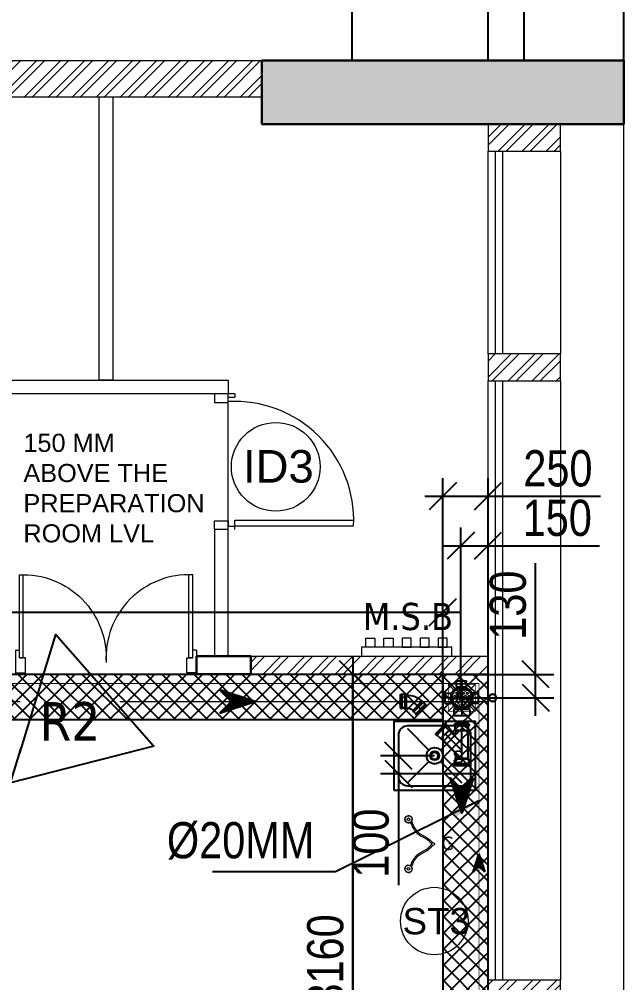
# Model space of a CAD drawing. Header units: inches. Extents: x 5899882 to 5988838, y -468923 to -96891.
# Drawn here: x 5976638 to 5979979, y -374827 to -369503 of the extents above; entities that cross this region are included whole.
import ezdxf

# ---------------------------------------------------------------- set-up
doc = ezdxf.new("R2010")
doc.units = ezdxf.units.IN
doc.header["$MEASUREMENT"] = 0
doc.linetypes.add('1', pattern=[0])
doc.layers.get('Defpoints').update_dxf_attribs({"color": 8})
for name, color, linetype in [('0- SLC ARCH LAYOUT', 7, 'Continuous'), ('0- SLC DIMENSION', 7, 'Continuous'), ('0-SLC-40 MM Waste water pipe', 3, 'Continuous'), ('0-SLC-75MM WASTE PIPE', 6, 'Continuous'), ('0-SLC-DOMESTIC LINE', 5, 'DOMESTIC_LINE'), ('0-SLC-Multi nahani trap', 6, 'Continuous'), ('0-SLC-Raised portion', 1, 'Continuous'), ('0-SLC-Toilet fixture', 5, 'Continuous')]:
    doc.layers.add(name, color=color, linetype=linetype)
for name, color, linetype, lineweight in [('0-SLC-100 mm Multi nahani trap jali', 253, 'Continuous', 13), ('ARCL-HATCH-B', 8, 'Continuous', 5), ('ARLC-COL', 8, 'Continuous', 30), ('ARLC-DIM0', 8, 'Continuous', 5), ('ARLC-DOOR-W', 8, 'Continuous', 5), ('ARLC-ELE0', 8, 'Continuous', 9), ('ARLC-FRIDGE', 8, 'Continuous', 5), ('ARLC-FUR (NOMN)', 8, 'Continuous', 9), ('ARLC-FURN', 8, 'Continuous', 9), ('ARLC-GAS BURNER', 8, 'Continuous', 5), ('ARLC-HATCH-C', 8, 'Continuous', 5), ('ARLC-RCC', 8, 'Continuous', 25), ('ARLC-SINK', 8, 'Continuous', 9), ('ARLC-TEXT0', 8, 'Continuous', 20), ('ARLC-WALL', 8, 'Continuous', 15), ('ARLC_main switch', 8, 'Continuous', 5)]:
    doc.layers.add(name, color=color, linetype=linetype, lineweight=lineweight)
doc.styles.add('ARIAL', font='tahoma.ttf')
doc.styles.get("Standard").update_dxf_attribs({"font": 'arial.ttf'})
doc.styles.add('swis cn bt', font='swissc.ttf')
doc.linetypes.add('DOMESTIC_LINE', pattern='A,0.5,-0.2,["DWS",ARIAL,S=0.1,R=0,X=-0.1,Y=-0.05],-0.25', length=0.95)
doc.dimstyles.new('SLC', dxfattribs={"dimtxt": 200, "dimasz": 150, "dimexe": 100, "dimexo": 0, "dimgap": 50, "dimtad": 1, "dimdec": 0, "dimrnd": 5, "dimzin": 1, "dimdsep": 46, "dimtxsty": 'swis cn bt', "dimblk": 'OBLIQUE', "dimcen": 60, "dimdle": 100, "dimclrd": 256, "dimclre": 256, "dimclrt": 256, "dimazin": 0, "dimtfac": 1, "dimtdec": 0, "dimtofl": 0, "dimtmove": 0, "dimatfit": 3, "dimfxl": 0.18, "dimtolj": 1, "dimtzin": 0, "dimarcsym": 0})
pattern_1 = [(45, (-5568073.5, 103535), (-66.2912607, 66.2912607), []), (45, (-5568029.31, 103535), (-66.2912607, 66.2912607), [])]

# ---------------------------------------------------------------- blocks, each defined once
blk = doc.blocks.new('ARR')
h = blk.add_hatch()
h.set_pattern_fill('ANSI31', color=256)
h.paths.add_polyline_path([(-80, 80), (0, 0), (-80, -80), (162.3, 0)])
at = {"color": 7, "lineweight": 30}
blk.add_lwpolyline([(-80, -80), (0, 0), (-80, 80), (162.3, 0), (-80, -80)], dxfattribs=at)
blk = doc.blocks.new('FD COVER')
at = {"layer": '0-SLC-100 mm Multi nahani trap jali'}
h = blk.add_hatch(color=1, dxfattribs=at)
h.paths.add_polyline_path([(52.4, 0, 1), (-52.4, 0, 1)])
h.paths.add_polyline_path([(-49.7, 0, -1), (49.7, 0, -1)], flags=16)
h = blk.add_hatch(dxfattribs=at)
h.set_pattern_fill('HEX', color=1, scale=45.193777, style=0)
h.set_pattern_definition([(0, (-4759.384, 4380.386), (0, 9.78474), [5.649222, -11.298444]), (120, (-4759.384, 4380.386), (-8.473833, -4.89237), [5.649222, -11.298444]), (60, (-4753.735, 4380.386), (-8.473833, 4.89237), [5.649222, -11.298444])])
h.paths.add_polyline_path([(-49.7, 0, 1), (49.7, 0, 1)])
at = {"layer": '0-SLC-100 mm Multi nahani trap jali', "color": 1, "ltscale": 3}
for p, q in [((-75, 75), (-44.2, 44.2)), ((75, 75), (44.2, 44.2)), ((-44.2, -44.2), (-75, -75)), ((44.2, -44.2), (75, -75))]:
    blk.add_line(p, q, dxfattribs=at)
at = {"layer": '0-SLC-100 mm Multi nahani trap jali', "color": 1, "ltscale": 3, "const_width": 3.75}
blk.add_lwpolyline([(-75, -75), (75, -75), (75, 75), (-75, 75)], close=True, dxfattribs=at)
at = {"layer": '0-SLC-100 mm Multi nahani trap jali', "color": 1, "ltscale": 3}
blk.add_circle((0, 0), 62.5, dxfattribs=at)
blk = doc.blocks.new('A$C52224D05')
at = {"layer": '0-SLC-Multi nahani trap', "linetype": 'Continuous'}
h = blk.add_hatch(color=256, dxfattribs=at)
h.paths.add_polyline_path([(58.1, 0, 1), (-57.9, 0, 1)])
h.paths.add_polyline_path([(-54.9, 0, -1), (55.1, 0, -1)], flags=16)
for p, q in [((-25.9, 91.4), (-25.9, 77.8)), ((31.1, 91.4), (-25.9, 91.4)), ((-25.9, 77.8), (-25.9, 60.2)), ((28.7, 57.9), (-23.6, 57.9)), ((-22.4, 57.9), (-22.4, 50.2)), ((0, 103.7), (0, -103.7)), ((27.6, 57.9), (27.6, 47.6)), ((31.1, 91.4), (31.1, 77.8)), ((31.1, 77.8), (31.1, 60.2)), ((-96.3, 0), (95.2, 0)), ((-78.2, 26.7), (-93.7, 26.7)), ((-93.7, -30.2), (-93.7, 26.7)), ((-62.6, 26.7), (-78.2, 26.7)), ((-60.3, -27.9), (-60.3, 24.4)), ((-60.3, 23.3), (-50.5, 23.3)), ((41.1, 41), (63, 41)), ((63, -41.5), (63, 41.5)), ((65.5, 44), (74, 44)), ((74, 44), (97.8, 44)), ((97.8, -44), (97.8, 44)), ((-78.2, -30.2), (-93.7, -30.2)), ((-62.6, -30.2), (-77.7, -30.2)), ((-60.3, -26.7), (-50.5, -26.7)), ((-22.4, -57.9), (-22.4, -50.2)), ((27.6, -57.9), (27.6, -47.6)), ((41.1, -41), (63, -41)), ((65.5, -44), (74, -44)), ((74, -44), (97.8, -44)), ((-25.9, -77.8), (-25.9, -60.2)), ((-25.9, -91.4), (-25.9, -77.8)), ((31.1, -91.4), (-25.9, -91.4)), ((28.7, -57.9), (-23.6, -57.9)), ((31.1, -77.8), (31.1, -60.2)), ((31.1, -91.4), (31.1, -77.8))]:
    blk.add_line(p, q, dxfattribs=at)
blk.add_circle((0.1, 0), 55, dxfattribs=at)
for centre, radius, start, end in [((-23.6, 60.2), 2.33, 180, 270), ((28.7, 60.2), 2.33, 270, 0), ((-62.6, 24.4), 2.33, 0, 90), ((65.5, 41.5), 2.5, 90, 180), ((-62.6, -27.9), 2.33, 270, 0), ((65.5, -41.5), 2.5, 180, 270), ((-23.6, -60.2), 2.33, 90, 180), ((28.7, -60.2), 2.33, 0, 90)]:
    blk.add_arc(centre, radius, start, end, dxfattribs=at)
blk = doc.blocks.new('frame')
at = {"layer": 'ARLC-DOOR-W', "ltscale": 0.1}
for p, q in [((5733136.3, -31004.3), (5733136.3, -30979.3)), ((5733286.3, -31004.3), (5733286.3, -30939.3)), ((5733136.3, -31004.3), (5733286.3, -31004.3))]:
    blk.add_line(p, q, dxfattribs=at)
blk.add_lwpolyline([(5733286.3, -30939.3), (5733186.3, -30939.3), (5733186.3, -30979.3), (5733136.3, -30979.3)], dxfattribs=at)
blk = doc.blocks.new('gfhmk')
at = {"layer": 'ARLC-DOOR-W', "ltscale": 0.1}
for p, q in [((5733137, -36608), (5732262, -36608)), ((5733137, -36568), (5732262.9, -36568)), ((5733137, -36568), (5733137, -36608))]:
    blk.add_line(p, q, dxfattribs=at)
blk.add_arc((5733137, -36608), 875, 177.37973, 273.23303, dxfattribs=at)
blk = doc.blocks.new('GH685')
for name, p, xscale, yscale, zscale, rotation in [('gfhmk', (5609087, 3121437.7), -0.5652915141223764, 0.5652915141223764, 0.5652915141260325, 89.99999999999993), ('gfhmk', (5651463.1, 3121437.7), 0.5652915141223764, 0.5652915141223764, 0.5652915141223764, 270.0000000000001), ('frame', (5657640, 5040411.7), 0.8999999999941792, 0.8999999999941792, 0.8999999999941792, 270), ('frame', (5602910.1, 5040411.7), -0.8999999999941792, 0.8999999999941792, 0.9, 89.99999999999993)]:
    blk.add_blockref(name, p, dxfattribs=dict(xscale=xscale, yscale=yscale, zscale=zscale, rotation=rotation))
blk = doc.blocks.new('jjuj')
at = {"layer": 'ARLC-DOOR-W', "ltscale": 0.1}
for p, q in [((5733136.3, -29654.3), (5733136.3, -29679.3)), ((5733286.3, -29654.3), (5733286.3, -29719.3))]:
    blk.add_line(p, q, dxfattribs=at)
blk.add_lwpolyline([(5733286.3, -29719.3), (5733186.3, -29719.3), (5733186.3, -29679.3), (5733136.3, -29679.3)], dxfattribs=at)
blk = doc.blocks.new('A$C7BA02646')
at = {"rotation": 180}
for name, p in [('frame', (5733286.3, -30004.3)), ('gfhmk', (5733287, -36539.3)), ('jjuj', (5733286.3, -29654.3))]:
    blk.add_blockref(name, p, dxfattribs=at)
blk = doc.blocks.new('sk')
for p, q in [((5826975.9, -135444.1), (5827094.1, -135562.3)), ((5827157.8, -135562.3), (5827275.9, -135444.1)), ((5826975.9, -135744.1), (5827094.1, -135625.9)), ((5827157.8, -135625.9), (5827275.9, -135744.1))]:
    blk.add_line(p, q)
for radius in [45, 25]:
    blk.add_circle((5827125.9, -135594.1), radius)
at = {"layer": 'ARLC-SINK'}
blk.add_lwpolyline([(5826900.9, -135784.1), (5827350.9, -135784.1), (5827350.9, -135404.1), (5826900.9, -135404.1)], close=True, dxfattribs=at)
blk.add_lwpolyline([(5826975.9, -135759.1), (5827275.9, -135759.1, 0.414214), (5827325.9, -135709.1), (5827325.9, -135479.1, 0.414214), (5827275.9, -135429.1), (5826975.9, -135429.1, 0.414214), (5826925.9, -135479.1), (5826925.9, -135709.1, 0.414214)], format="xyb", close=True, dxfattribs=at)
blk.add_text('s', height=90, dxfattribs=at).set_placement((5827225.2, -135634.2))
blk = doc.blocks.new('GAS BURNER')
at = {"layer": 'ARLC-GAS BURNER'}
for centre, radius in [((5974102.4, -133873.7), 20.1), ((5974102.4, -133873.7), 7.52), ((5974237.5, -134010.6), 8.48), ((5974237.5, -134010.6), 8.48), ((5974102.4, -134147.5), 20.1), ((5974102.4, -134147.5), 7.52)]:
    blk.add_circle(centre, radius, dxfattribs=at)
for centre, start, end in [((5974102.4, -133873.7), 327.0836, 303.1116), ((5974102.4, -134147.5), 56.8884, 32.9164)]:
    blk.add_arc(centre, 20.1, start, end, dxfattribs=at)
for points, knots in [([(5974113.4, -133890.5), (5974112.8, -133888.9), (5974115.8, -133896.6), (5974120.9, -133908.4), (5974125.6, -133918.3), (5974129.9, -133925.9), (5974133.4, -133931.5), (5974137.2, -133937), (5974141.3, -133942.2), (5974145.9, -133947.1), (5974151.7, -133952.6), (5974159, -133958.1), (5974167.7, -133963.4), (5974176.5, -133968.2), (5974185.2, -133972.6), (5974193.4, -133977), (5974200.1, -133981.1), (5974205.5, -133985), (5974210.1, -133988.7), (5974214.6, -133992.7), (5974219.2, -133997.1), (5974223.9, -134001.8), (5974227.3, -134005.2), (5974229, -134007)], [0, 0, 0, 0, 0.738277, 1.476555, 2.214832, 2.583971, 2.95311, 3.322249, 3.691387, 4.060526, 4.429665, 5.003329, 5.576994, 6.150658, 6.724322, 7.297987, 7.871651, 8.267743, 8.663834, 9.059926, 9.456017, 9.852109, 10.248201, 10.248201, 10.248201, 10.248201]), ([(5974119.2, -133884.4), (5974128.7, -133907.7), (5974145.8, -133949.6), (5974202.5, -133969), (5974225.2, -133992.2), (5974234.5, -134001.7)], [0, 0, 0, 0, 88.97169, 160.2268, 209.42552, 209.42552, 209.42552, 209.42552]), ([(5974113.4, -134130.7), (5974112.8, -134132.3), (5974115.8, -134124.6), (5974120.9, -134112.7), (5974125.6, -134102.9), (5974129.9, -134095.2), (5974133.4, -134089.6), (5974137.2, -134084.2), (5974141.3, -134079), (5974145.9, -134074), (5974151.7, -134068.6), (5974159, -134063.1), (5974167.7, -134057.7), (5974176.5, -134053), (5974185.2, -134048.5), (5974193.4, -134044.2), (5974200.1, -134040.1), (5974205.5, -134036.2), (5974210.1, -134032.5), (5974214.6, -134028.5), (5974219.2, -134024.1), (5974223.9, -134019.3), (5974227.3, -134015.9), (5974229, -134014.1)], [0, 0, 0, 0, 0.738277, 1.476555, 2.214832, 2.583971, 2.95311, 3.322249, 3.691387, 4.060526, 4.429665, 5.003329, 5.576994, 6.150658, 6.724322, 7.297987, 7.871651, 8.267743, 8.663834, 9.059926, 9.456017, 9.852109, 10.248201, 10.248201, 10.248201, 10.248201]), ([(5974119.2, -134136.8), (5974128.7, -134113.5), (5974145.8, -134071.6), (5974202.5, -134052.2), (5974225.2, -134029), (5974234.5, -134019.5)], [0, 0, 0, 0, 88.97169, 160.2268, 209.42552, 209.42552, 209.42552, 209.42552])]:
    blk.add_open_spline(points, degree=3, knots=knots, dxfattribs=at)
at = {"layer": 'ARLC-GAS BURNER', "insert": (5974320.2, -134006.7), "char_height": 73.57, "attachment_point": 5, "style": 'ARIAL'}
blk.add_mtext('\\A1;G', dxfattribs=at)
blk = doc.blocks.new('msb')
at = {"layer": 'ARLC_main switch'}
for points in [[(5800913.5, -122665.5), (5800913.5, -122715.5), (5800863.5, -122715.5), (5800863.5, -122665.5)], [(5801013.5, -122665.5), (5801013.5, -122715.5), (5800963.5, -122715.5), (5800963.5, -122665.5)], [(5801063.5, -122665.5), (5801063.5, -122715.5), (5801113.5, -122715.5), (5801113.5, -122665.5)], [(5801163.5, -122665.5), (5801163.5, -122715.5), (5801213.5, -122715.5), (5801213.5, -122665.5)], [(5801263.5, -122665.5), (5801263.5, -122715.5), (5801313.5, -122715.5), (5801313.5, -122665.5)], [(5800838.5, -122715.5), (5800838.5, -122765.5), (5801338.5, -122765.5), (5801338.5, -122715.5)]]:
    blk.add_lwpolyline(points, close=True, dxfattribs=at)
at = {"layer": 'ARLC_main switch', "insert": (5801095.5, -122547), "char_height": 150, "attachment_point": 5, "style": 'ARIAL'}
blk.add_mtext('M.S.B', dxfattribs=at)
blk = doc.blocks.new('A$C250334D4')
at = {"layer": 'ARCL-HATCH-B'}
h = blk.add_hatch(dxfattribs=at)
h.set_pattern_fill('ANSI32', color=256, scale=250)
h.set_pattern_definition(pattern_1)
h.paths.add_polyline_path([(32795, -12625), (30345, -12625), (30345, -12825), (32795, -12825)])
h = blk.add_hatch(dxfattribs=at)
h.set_pattern_fill('ANSI32', color=256, scale=250)
h.set_pattern_definition(pattern_1)
h.paths.add_polyline_path([(34445, -12975), (34045, -12975), (34045, -13125), (34125, -13125), (34445, -13125)])
h = blk.add_hatch(dxfattribs=at)
h.set_pattern_fill('ANSI32', color=256, scale=250)
h.set_pattern_definition(pattern_1)
h.paths.add_polyline_path([(34445, -14245), (34045, -14245), (34045, -14395), (34125, -14395), (34445, -14395)])
h = blk.add_hatch(dxfattribs=at)
h.set_pattern_fill('ANSI32', color=256, scale=250)
h.set_pattern_definition(pattern_1)
h.paths.add_polyline_path([(34045, -15916), (32733.9, -15916), (32733.9, -16016), (34045, -16016)])
h = blk.add_hatch(dxfattribs=at)
h.set_pattern_fill('ANSI32', color=256, scale=250)
h.set_pattern_definition(pattern_1)
h.paths.add_polyline_path([(34445, -17705), (34125, -17705), (34125, -17705), (34045, -17705), (34045, -17855), (34445, -17855)])
at = {"layer": 'ARLC-HATCH-C', "ltscale": 0.1}
blk.add_hatch(color=256, dxfattribs=at).paths.add_polyline_path([(34795, -12625), (34795, -12975), (32795, -12975), (32795, -12625)])
at = {"layer": 'ARLC-COL'}
for points in [[(34795, -12625), (34795, -12975), (32795, -12975), (32795, -12625)], [(32433.9, -15915), (32733.9, -15915), (32733.9, -16015), (32433.9, -16015)]]:
    blk.add_lwpolyline(points, close=True, dxfattribs=at)
at = {"layer": 'ARLC-DOOR-W', "ltscale": 0.1}
for p, q in [((34085, -13125), (34085, -14245)), ((34085, -14395), (34085, -17705))]:
    blk.add_line(p, q, dxfattribs=at)
at = {"layer": 'ARLC-DOOR-W'}
for points in [[(34045, -13125), (34125, -13125), (34125, -14245), (34045, -14245)], [(34045, -14395), (34125, -14395), (34125, -17705), (34045, -17705)]]:
    blk.add_lwpolyline(points, close=True, dxfattribs=at)
blk.add_circle((32871.8, -14869.3), 245.2, dxfattribs=at)
at = {"layer": 'ARLC-ELE0'}
for p, q in [((34795, -19125), (34795, -12975)), ((34445, -13125), (34445, -14245)), ((34445, -14395), (34445, -17705))]:
    blk.add_line(p, q, dxfattribs=at)
at = {"layer": 'ARLC-FRIDGE'}
blk.add_lwpolyline([(34045, -16016), (34045, -19428)], dxfattribs=at)
at = {"layer": 'ARLC-FUR (NOMN)'}
blk.add_circle((33748, -17379.2), 186.4, dxfattribs=at)
at = {"layer": 'ARLC-FURN'}
for p, q in [((32608.9, -15916), (32608.9, -14465.9)), ((33295, -16016), (34045, -16016)), ((33295, -16016), (34045, -16016)), ((28195, -16166), (34045, -16166))]:
    blk.add_line(p, q, dxfattribs=at)
for points in [[(31896.4, -12825), (31971.4, -12825), (31971.4, -14391), (31896.4, -14391)], [(31258.9, -14391), (32608.9, -14391), (32608.9, -14466), (31258.9, -14466)], [(32533.9, -15916), (32608.9, -15916), (32608.9, -15216), (32533.9, -15216)]]:
    blk.add_lwpolyline(points, close=True, dxfattribs=at)
blk.add_lwpolyline([(33295, -16016), (33295, -18678)], dxfattribs=at)
at = {"layer": 'ARLC-RCC', "ltscale": 0.5}
for p, q in [((33295, -12625), (33295, -7250)), ((34045, -12625), (34045, -7250)), ((34245, -12625), (34245, -7250)), ((34795, -12625), (34795, -7250))]:
    blk.add_line(p, q, dxfattribs=at)
at = {"layer": 'ARLC-WALL', "ltscale": 0.1}
for p, q in [((26745, -12625), (32795, -12625)), ((26745, -12625), (32795, -12625)), ((29745, -12825), (32795, -12825)), ((29745, -12825), (32795, -12825)), ((32433.9, -15916), (34045, -15916)), ((32433.9, -16016), (32433.9, -15916)), ((32433.9, -16016), (34045, -16016)), ((32433.9, -16016), (34045, -16016))]:
    blk.add_line(p, q, dxfattribs=at)
at = {"layer": 'ARLC-WALL'}
for points in [[(34445, -12975), (34045, -12975), (34045, -13125), (34445, -13125)], [(34445, -14245), (34045, -14245), (34045, -14395), (34445, -14395)], [(34445, -17705), (34045, -17705), (34045, -17855), (34445, -17855)]]:
    blk.add_lwpolyline(points, close=True, dxfattribs=at)
at = {"layer": 'ARLC-DIM0'}
blk.add_blockref('msb', (-5767493.5, 106849.5), dxfattribs=at)
at = {"layer": 'ARLC-DOOR-W', "xscale": 0.7501102443562113, "yscale": 0.7501102443562113, "zscale": 0.7501102443562113}
blk.add_blockref('A$C7BA02646', (32533.9, -15216), dxfattribs=at)
at = {"layer": 'ARLC-FRIDGE', "xscale": 0.9277626003039522, "yscale": 0.9277626003039522, "zscale": 0.9277626003039522}
blk.add_blockref('GH685', (-5191624.7, 94902.6), dxfattribs=at)
at = {"layer": 'ARLC-GAS BURNER'}
blk.add_blockref('GAS BURNER', (-5940496.9, 117056.5), dxfattribs=at)
at = {"layer": 'ARLC-SINK'}
blk.add_blockref('sk', (-5793375.9, 119128.1), dxfattribs=at)
at = {"layer": 'ARLC-DOOR-W'}
blk.add_text('ID3', height=180, dxfattribs=at).set_placement((32690.6, -14956.7))
at = {"layer": 'ARLC-FUR (NOMN)'}
blk.add_text('ST3', height=145.38, dxfattribs=at).set_placement((33572.5, -17452.5))
at = {"layer": 'ARLC-WALL', "insert": (31477.1, -14686.7), "char_height": 100, "attachment_point": 1}
blk.add_mtext_dynamic_manual_height_columns('150 MM ABOVE THE PREPARATION ROOM LVL', width=996.7, gutter_width=1, heights=[0], dxfattribs=at)
at = {"layer": 'ARLC-TEXT0', "ltscale": 0.1, "insert": (31734.4, -16276.1), "char_height": 213.68, "attachment_point": 5, "style": 'ARIAL', "bg_fill": 2}
blk.add_mtext('R2', dxfattribs=at)
blk.add_lwpolyline([(31406.7, -16616.2), (31656.4, -15795.9), (32197.2, -16412.9), (31406.7, -16616.2)], close=True)
blk = doc.blocks.new('A$C23A5667F')
at = {"color": 0}
for p, q in [((-192.7, 122), (-122, 192.7)), ((-190.9, 117.9), (-117.9, 190.9)), ((-183.9, 110.8), (-110.8, 183.9)), ((-157.3, 86.6), (-86.6, 157.3)), ((-153.8, 86.6), (-86.6, 153.8)), ((-119, 189.7), (-122, 192.7)), ((-110.8, 187.4), (-114.3, 190.9)), ((-86.9, 157.6), (-112, 182.7)), ((-86.6, 157), (-86.6, 153.8)), ((-86.6, 153.8), (19.7, 47.5)), ((-189.7, 119), (-192.7, 122)), ((-187.4, 110.8), (-190.9, 114.3)), ((-157.6, 86.9), (-182.7, 112)), ((-157, 86.6), (-153.8, 86.6)), ((-153.8, 86.6), (-114.7, 47.5)), ((-193.3, 50), (-197.5, 50)), ((-197.5, -50), (-197.5, 50)), ((-193.3, -51.7), (-193.3, 51.7)), ((-185.8, 54.2), (-190.8, 54.2)), ((-183.3, -51.7), (-183.3, 51.7)), ((-147.8, 50), (-183.3, 50)), ((-147.5, -50), (-147.5, 50)), ((-147.3, 49.8), (-145, 47.5)), ((-145, -47.5), (-145, 47.5)), ((63.4, 49.8), (61.2, 47.5)), ((61.2, -47.5), (61.2, 47.5)), ((63.7, -50), (63.7, 50)), ((64, 50), (99.5, 50)), ((99.5, -51.7), (99.5, 51.7)), ((102, 54.2), (107, 54.2)), ((109.5, -51.7), (109.5, 51.7)), ((109.5, 50), (113.7, 50)), ((113.7, -50), (113.7, 50)), ((-193.3, -50), (-197.5, -50)), ((-185.8, -54.2), (-190.8, -54.2)), ((-147.8, -50), (-183.3, -50)), ((-147.3, -49.8), (-145, -47.5)), ((63.4, -49.8), (61.2, -47.5)), ((64, -50), (99.5, -50)), ((102, -54.2), (107, -54.2)), ((109.5, -50), (113.7, -50))]:
    blk.add_line(p, q, dxfattribs=at)
at = {"color": 8}
for points in [[(-120.2, 120.2), (0, 0)], [(61.2, 0), (-145, 0)]]:
    blk.add_lwpolyline(points, dxfattribs=at)
at = {"color": 0}
for points in [[(-145, 47.5), (-114.7, 47.5)], [(19.7, 47.5), (61.2, 47.5)], [(61.2, -47.5), (-145, -47.5)]]:
    blk.add_lwpolyline(points, dxfattribs=at)
for centre, radius, start, end in [((-116.1, 189.2), 2.5, 45, 135), ((-112.6, 185.6), 2.5, 315, 45), ((-87.5, 157), 0.833, 0, 45), ((-189.2, 116.1), 2.5, 135, 225), ((-185.6, 112.6), 2.5, 225, 315), ((-157, 87.5), 0.833, 225, 270), ((-190.8, 51.7), 2.5, 90, 180), ((-185.8, 51.7), 2.5, 0, 90), ((-147.8, 49.2), 0.833, 45, 90), ((64, 49.2), 0.833, 90, 135), ((102, 51.7), 2.5, 90, 180), ((107, 51.7), 2.5, 0, 90), ((-190.8, -51.7), 2.5, 180, 270), ((-185.8, -51.7), 2.5, 270, 0), ((-147.8, -49.2), 0.833, 270, 315), ((64, -49.2), 0.833, 225, 270), ((102, -51.7), 2.5, 180, 270), ((107, -51.7), 2.5, 270, 0)]:
    blk.add_arc(centre, radius, start, end, dxfattribs=at)
blk = doc.blocks.new('1248')
at = {"color": 0}
for p, q in [((-21.4, 74.3), (-74.3, 21.4)), ((-15.6, 68.6), (-68.6, 15.6)), ((-57.9, 4.9), (-4.9, 57.9)), ((-1.5, 54.5), (-54.5, 1.5)), ((-21.4, 74.3), (-19.5, 75)), ((-19.5, 75), (-15, 70.5)), ((-15.6, 68.6), (-15, 70.5)), ((-4.9, 57.9), (-15.6, 68.6)), ((-4.9, 57.9), (-3, 58.5)), ((-3, 58.5), (-0.9, 56.5)), ((-1.5, 54.5), (-0.9, 56.5)), ((1, 52.1), (-1.5, 54.5)), ((-74.3, 21.4), (-75, 19.5)), ((-75, 19.5), (-70.6, 15)), ((-68.6, 15.6), (-70.6, 15)), ((-57.9, 4.9), (-68.6, 15.6)), ((-57.9, 4.9), (-58.5, 3)), ((-58.5, 3), (-56.5, 0.9)), ((-54.5, 1.5), (-56.5, 0.9)), ((-52.1, -0.9), (-54.5, 1.5)), ((-52.1, -0.9), (1, 52.1)), ((-52.1, -0.9), (1, 52.1)), ((0.8, 49.3), (-49.3, -0.8)), ((0.8, 49.3), (1, 52.1)), ((34.2, -35.4), (34.3, 35.4)), ((34.3, 35.4), (36.2, 37.5)), ((36.2, 37.5), (39.6, 37.5)), ((36.2, 37.5), (36.2, -37.5)), ((36.2, 37.5), (36.2, -37.5)), ((39.6, 37.5), (40.5, 39.3)), ((39.6, -37.5), (39.6, 37.5)), ((43.5, 39.3), (40.5, 39.3)), ((44.4, 37.5), (43.5, 39.3)), ((44.4, 37.5), (59.5, 37.5)), ((44.4, 37.5), (44.4, -37.5)), ((59.5, 37.5), (60.5, 39.3)), ((59.5, -37.5), (59.5, 37.5)), ((66.8, 39.3), (60.5, 39.3)), ((66.8, 39.3), (67.8, 37.5)), ((67.8, -37.5), (67.8, 37.5)), ((-49.3, -0.8), (-52.1, -0.9)), ((34.2, -35.4), (36.2, -37.5)), ((36.2, -37.5), (39.6, -37.5)), ((39.6, -37.5), (40.5, -39.3)), ((43.5, -39.3), (40.5, -39.3)), ((44.4, -37.5), (43.5, -39.3)), ((44.4, -37.5), (59.5, -37.5)), ((59.5, -37.5), (60.5, -39.3)), ((66.8, -39.3), (60.5, -39.3)), ((67.8, -37.5), (66.8, -39.3))]:
    blk.add_line(p, q, dxfattribs=at)
at = {"color": 8}
blk.add_lwpolyline([(-47.9, 47.9), (0, 0), (67.8, 0)], dxfattribs=at)
at = {"color": 0}
for major_axis, start_param, end_param in [((0, 47.3), 2.356166, 3.141564), ((0, 118.1), 2.356191, 3.14159)]:
    blk.add_ellipse((34.3, 82.7), major_axis=major_axis, ratio=1, start_param=start_param, end_param=end_param, dxfattribs=at)
blk = doc.blocks.new('sink22')
at = {"color": 0}
for p, q in [((-150, 150), (-31.8, 31.8)), ((-150, 150), (-31.8, 31.8)), ((31.8, 31.8), (150, 150)), ((31.8, 31.8), (150, 150)), ((-150, -150), (-31.8, -31.8)), ((-150, -150), (-31.8, -31.8)), ((31.8, -31.8), (150, -150)), ((31.8, -31.8), (150, -150))]:
    blk.add_line(p, q, dxfattribs=at)
blk.add_lwpolyline([(-225, -190), (225, -190), (225, 190), (-225, 190)], close=True, dxfattribs=at)
blk.add_lwpolyline([(-150, -165), (150, -165, 0.414214), (200, -115), (200, 115, 0.414214), (150, 165), (-150, 165, 0.414214), (-200, 115), (-200, -115, 0.414214)], format="xyb", close=True, dxfattribs=at)
for radius in [45, 45, 25, 25]:
    blk.add_circle((0, 0), radius, dxfattribs=at)
blk = doc.blocks.new('_OBLIQUE')
at = {"color": 0, "linetype": 'ByBlock'}
blk.add_line((-0.5, -0.5), (0.5, 0.5), dxfattribs=at)
blk = doc.blocks.new('*D234')
at = {"layer": '0- SLC DIMENSION', "lineweight": -2, "transparency": 16777216}
for p, q in [((5973378.9, -373372.9), (5973378.9, -372679)), ((5978978.9, -373372.9), (5978978.9, -372679)), ((5973278.9, -372779), (5979078.9, -372779))]:
    blk.add_line(p, q, dxfattribs=at)
at = {"layer": 'Defpoints', "color": 0, "transparency": 16777216}
for p in [(5978978.9, -372779), (5973378.9, -373372.9), (5978978.9, -373372.9)]:
    blk.add_point(p, dxfattribs=at)
at = {"layer": '0- SLC DIMENSION', "lineweight": -2, "transparency": 16777216, "xscale": 150, "yscale": 150, "zscale": 150, "rotation": 180}
blk.add_blockref('_OBLIQUE', (5973378.9, -372779), dxfattribs=at)
at = {"layer": '0- SLC DIMENSION', "lineweight": -2, "transparency": 16777216, "xscale": 150, "yscale": 150, "zscale": 150}
blk.add_blockref('_OBLIQUE', (5978978.9, -372779), dxfattribs=at)
at = {"layer": '0- SLC DIMENSION', "transparency": 16777216, "insert": (5976178.9, -372626.3), "char_height": 200, "attachment_point": 5, "style": 'swis cn bt'}
blk.add_mtext('\\A1;5600', dxfattribs=at)
blk = doc.blocks.new('*D238')
at = {"layer": '0- SLC DIMENSION', "lineweight": -2, "transparency": 16777216}
for p, q in [((5979492, -373122.9), (5979492, -372507.7)), ((5979083.9, -373122.9), (5979592, -373122.9)), ((5979492, -373352), (5979492, -373122.9)), ((5979083.9, -373252), (5979592, -373252))]:
    blk.add_line(p, q, dxfattribs=at)
at = {"layer": 'Defpoints', "color": 0, "transparency": 16777216}
for p in [(5979083.9, -373122.9), (5979492, -373122.9), (5979083.9, -373252)]:
    blk.add_point(p, dxfattribs=at)
at = {"layer": '0- SLC DIMENSION', "lineweight": -2, "transparency": 16777216, "xscale": 150, "yscale": 150, "zscale": 150}
for p, rotation in [((5979492, -373122.9), 90), ((5979492, -373252), 270)]:
    blk.add_blockref('_OBLIQUE', p, dxfattribs=dict(at, rotation=rotation))
at = {"layer": '0- SLC DIMENSION', "transparency": 16777216, "insert": (5979339.3, -372740.3), "char_height": 200, "attachment_point": 5, "rotation": 90, "style": 'swis cn bt'}
blk.add_mtext('\\A1;130', dxfattribs=at)
blk = doc.blocks.new('*D239')
at = {"layer": '0- SLC DIMENSION', "lineweight": -2, "transparency": 16777216}
for p, q in [((5979078.9, -373252), (5979078.9, -372312)), ((5979228.9, -373249.7), (5979228.9, -372312)), ((5978978.9, -372412), (5979228.9, -372412)), ((5979228.9, -372412), (5979844.1, -372412))]:
    blk.add_line(p, q, dxfattribs=at)
at = {"layer": 'Defpoints', "color": 0, "transparency": 16777216}
for p in [(5979228.9, -372412), (5979078.9, -373252), (5979228.9, -373249.7)]:
    blk.add_point(p, dxfattribs=at)
at = {"layer": '0- SLC DIMENSION', "lineweight": -2, "transparency": 16777216, "xscale": 150, "yscale": 150, "zscale": 150, "rotation": 180}
blk.add_blockref('_OBLIQUE', (5979078.9, -372412), dxfattribs=at)
at = {"layer": '0- SLC DIMENSION', "lineweight": -2, "transparency": 16777216, "xscale": 150, "yscale": 150, "zscale": 150}
blk.add_blockref('_OBLIQUE', (5979228.9, -372412), dxfattribs=at)
at = {"layer": '0- SLC DIMENSION', "transparency": 16777216, "insert": (5979611.5, -372259.3), "char_height": 200, "attachment_point": 5, "style": 'swis cn bt'}
blk.add_mtext('\\A1;150', dxfattribs=at)
blk = doc.blocks.new('*D240')
at = {"layer": '0- SLC DIMENSION', "lineweight": -2, "transparency": 16777216}
for p, q in [((5978978.9, -373122.9), (5978978.9, -372038.5)), ((5979228.9, -373122.9), (5979228.9, -372038.5)), ((5978878.9, -372138.5), (5979228.9, -372138.5)), ((5979228.9, -372138.5), (5979851.3, -372138.5))]:
    blk.add_line(p, q, dxfattribs=at)
at = {"layer": 'Defpoints', "color": 0, "transparency": 16777216}
for p in [(5979228.9, -372138.5), (5978978.9, -373122.9), (5979228.9, -373122.9)]:
    blk.add_point(p, dxfattribs=at)
at = {"layer": '0- SLC DIMENSION', "lineweight": -2, "transparency": 16777216, "xscale": 150, "yscale": 150, "zscale": 150, "rotation": 180}
blk.add_blockref('_OBLIQUE', (5978978.9, -372138.5), dxfattribs=at)
at = {"layer": '0- SLC DIMENSION', "lineweight": -2, "transparency": 16777216, "xscale": 150, "yscale": 150, "zscale": 150}
blk.add_blockref('_OBLIQUE', (5979228.9, -372138.5), dxfattribs=at)
at = {"layer": '0- SLC DIMENSION', "transparency": 16777216, "insert": (5979615.1, -371985.7), "char_height": 200, "attachment_point": 5, "style": 'swis cn bt'}
blk.add_mtext('\\A1;250', dxfattribs=at)
blk = doc.blocks.new('*D441')
at = {"layer": '0- SLC DIMENSION', "lineweight": -2, "transparency": 16777216}
for p, q in [((5978483.2, -376384.9), (5978483.2, -373022.9)), ((5978978.9, -373122.9), (5978383.2, -373122.9)), ((5978978.9, -376284.9), (5978383.2, -376284.9))]:
    blk.add_line(p, q, dxfattribs=at)
at = {"layer": 'Defpoints', "color": 0, "transparency": 16777216}
for p in [(5978483.2, -373122.9), (5978978.9, -373122.9), (5978978.9, -376284.9)]:
    blk.add_point(p, dxfattribs=at)
at = {"layer": '0- SLC DIMENSION', "lineweight": -2, "transparency": 16777216, "xscale": 150, "yscale": 150, "zscale": 150}
for p, rotation in [((5978483.2, -373122.9), 90), ((5978483.2, -376284.9), 270)]:
    blk.add_blockref('_OBLIQUE', p, dxfattribs=dict(at, rotation=rotation))
at = {"layer": '0- SLC DIMENSION', "transparency": 16777216, "insert": (5978330.5, -374703.9), "char_height": 200, "attachment_point": 5, "rotation": 90, "style": 'swis cn bt'}
blk.add_mtext('\\A1;3160', dxfattribs=at)
blk = doc.blocks.new('*D639')
at = {"layer": '0- SLC DIMENSION', "lineweight": -2, "transparency": 16777216}
for p, q in [((5978733.9, -373472.9), (5978733.9, -373672.9)), ((5978933.9, -373572.9), (5978633.9, -373572.9)), ((5979158.9, -373672.9), (5978633.9, -373672.9)), ((5978733.9, -373672.9), (5978733.9, -374288.1))]:
    blk.add_line(p, q, dxfattribs=at)
at = {"layer": 'Defpoints', "color": 0, "transparency": 16777216}
for p in [(5978933.9, -373572.9), (5978733.9, -373672.9), (5979158.9, -373672.9)]:
    blk.add_point(p, dxfattribs=at)
at = {"layer": '0- SLC DIMENSION', "lineweight": -2, "transparency": 16777216, "xscale": 150, "yscale": 150, "zscale": 150}
for p, rotation in [((5978733.9, -373572.9), 90), ((5978733.9, -373672.9), 270)]:
    blk.add_blockref('_OBLIQUE', p, dxfattribs=dict(at, rotation=rotation))
at = {"layer": '0- SLC DIMENSION', "transparency": 16777216, "insert": (5978581.2, -374055.5), "char_height": 200, "attachment_point": 5, "rotation": 90, "style": 'swis cn bt'}
blk.add_mtext('\\A1;100', dxfattribs=at)

msp = doc.modelspace()

# ---------------------------------------------------------------- block references
at = {"layer": '0- SLC ARCH LAYOUT'}
msp.add_blockref('A$C250334D4', (5945183.9, -357106.9), dxfattribs=at)

# ---------------------------------------------------------------- next in the draw order: hatches: boundary and pattern name
at = {"layer": '0-SLC-Raised portion'}
h = msp.add_hatch(dxfattribs=at)
h.set_pattern_fill('ANSI37', color=4, scale=500, angle=270)
h.set_pattern_definition([(315, (8752005.6, 232446.27), (44.1941738, 44.1941738), []), (45, (8752005.6, 232446.27), (-44.1941738, 44.1941738), [])])
h.paths.add_polyline_path([(5973378.9, -373372.9), (5978978.9, -373372.9), (5978978.9, -373122.9), (5973378.9, -373122.9)])
h = msp.add_hatch(dxfattribs=at)
h.set_pattern_fill('ANSI37', color=256, scale=500, angle=180)
h.set_pattern_definition([(225, (6584798.05, -3152597.575), (44.1941738, -44.1941738), []), (315, (6584798.05, -3152597.575), (44.1941738, 44.1941738), [])])
h.paths.add_polyline_path([(5978978.9, -373122.9), (5978978.9, -376284.9), (5979228.9, -376284.9), (5979228.9, -373122.9)])

# ---------------------------------------------------------------- next in the draw order: linework, layer by layer
at = {"layer": '0-SLC-40 MM Waste water pipe', "lineweight": 30}
for centre in [(5979254.2, -373252.7), (5978933.9, -373573)]:
    msp.add_circle(centre, 20, dxfattribs=at)
at = {"layer": '0-SLC-DOMESTIC LINE', "color": 5, "linetype": '1', "const_width": 5}
for points in [[(5970875.5, -373059.5), (5973228.9, -373059.5), (5973228.9, -373172.9), (5979178.9, -373172.9), (5979178.9, -373672.9)], [(5979158.9, -373672.9), (5979178.9, -373672.9), (5979178.9, -376081.9)]]:
    msp.add_lwpolyline(points, dxfattribs=at)
at = {"layer": '0-SLC-Raised portion', "color": 4}
msp.add_lwpolyline([(5973378.9, -373372.9), (5978978.9, -373372.9), (5978978.9, -373122.9), (5973378.9, -373122.9)], close=True, dxfattribs=at)
at = {"layer": '0-SLC-Raised portion'}
msp.add_lwpolyline([(5978978.9, -373122.9), (5978978.9, -376284.9), (5979228.9, -376284.9), (5979228.9, -373122.9)], close=True, dxfattribs=at)

# ---------------------------------------------------------------- next in the draw order: block references
at = {"layer": '0-SLC-100 mm Multi nahani trap jali', "lineweight": -3, "rotation": 270}
msp.add_blockref('FD COVER', (5979084.1, -373253), dxfattribs=at)
at = {"layer": '0-SLC-75MM WASTE PIPE'}
for name, p, xscale, yscale, zscale, rotation in [('1248', (5978813.4, -373272.5), -1.000059464691146, 1.000059464691146, 1.000059464691146, 134.9974381949443), ('A$C23A5667F', (5979083.9, -373542.9), -0.75, 0.75, 0.75, 90.00054988675716)]:
    msp.add_blockref(name, p, dxfattribs=dict(at, xscale=xscale, yscale=yscale, zscale=zscale, rotation=rotation))
at = {"layer": '0-SLC-75MM WASTE PIPE', "color": 8, "xscale": 0.8, "yscale": 0.8, "zscale": 0.8}
msp.add_blockref('ARR', (5977811.3, -373272.8), dxfattribs=at)
at = {"layer": '0-SLC-75MM WASTE PIPE', "color": 8, "xscale": -0.8, "yscale": 0.8, "zscale": 0.8, "rotation": 90}
msp.add_blockref('ARR', (5979083.9, -373759.6), dxfattribs=at)
at = {"layer": '0-SLC-DOMESTIC LINE', "color": 5, "linetype": '1', "xscale": 0.4, "yscale": 0.4, "zscale": 0.4, "rotation": 90}
msp.add_blockref('ARR', (5979178.9, -374182.2), dxfattribs=at)
at = {"layer": '0-SLC-Multi nahani trap', "linetype": 'Continuous', "extrusion": (0, 0, -1), "xscale": -1, "zscale": -1, "rotation": 90.000380709363}
msp.add_blockref('A$C52224D05', (-5979083.9, -373252.6), dxfattribs=at)
at = {"layer": '0-SLC-Toilet fixture', "color": 140}
msp.add_blockref('sink22', (5978933.9, -373573), dxfattribs=at)

# ---------------------------------------------------------------- next in the draw order: texts
at = {"layer": '0-SLC-DOMESTIC LINE', "linetype": '1', "insert": (5978268.9, -373939.4), "char_height": 200, "width": 687.595, "attachment_point": 3}
msp.add_mtext('{\\fSwis721 Cn BT|b0|i0|c0|p34;%%C20MM}', dxfattribs=at)

# ---------------------------------------------------------------- next in the draw order: dimensions: what is measured, and where the dimension line sits
at = {"layer": '0- SLC DIMENSION', "color": 1}
dim = msp.add_aligned_dim(p1=(5978978.9, -373122.9), p2=(5979228.9, -373122.9), distance=984.4, dimstyle='SLC', dxfattribs=at)
dim.commit()
dim.dimension.update_dxf_attribs({"geometry": '*D240', "text_midpoint": (5979615.1, -371985.7)})
dim = msp.add_linear_dim(base=(5979228.9, -372412), p1=(5979078.9, -373252), p2=(5979228.9, -373249.7), dimstyle='SLC', dxfattribs=at)
dim.commit()
dim.dimension.update_dxf_attribs({"geometry": '*D239', "text_midpoint": (5979611.5, -372412), "dimtype": 160})
dim = msp.add_linear_dim(base=(5978978.9, -372779), p1=(5973378.9, -373372.9), p2=(5978978.9, -373372.9), dimstyle='SLC', dxfattribs=at)
dim.commit()
dim.dimension.update_dxf_attribs({"geometry": '*D234', "text_midpoint": (5976178.9, -372626.3)})
for base, p1, p2, picture, middle in [((5979492, -373122.9), (5979083.9, -373252), (5979083.9, -373122.9), '*D238', (5979339.3, -372740.3)), ((5978483.2, -373122.9), (5978978.9, -376284.9), (5978978.9, -373122.9), '*D441', (5978330.5, -374703.9)), ((5978733.9, -373672.9), (5978933.9, -373572.9), (5979158.9, -373672.9), '*D639', (5978581.2, -374055.5))]:
    dim = msp.add_linear_dim(base=base, p1=p1, p2=p2, angle=90, dimstyle='SLC', dxfattribs=at)
    dim.commit()
    dim.dimension.update_dxf_attribs({"geometry": picture, "text_midpoint": middle})

# ---------------------------------------------------------------- next in the draw order: leaders
at = {"layer": '0-SLC-DOMESTIC LINE', "linetype": '1'}
msp.add_leader([(5979178.9, -373821.5), (5978385.5, -374213.5), (5977706.5, -374213.5)], dimstyle='SLC', override={"dimgap": 50, "dimtad": 0, "dimfxlon": 1}, dxfattribs=at)

doc.saveas('drawing.dxf')
